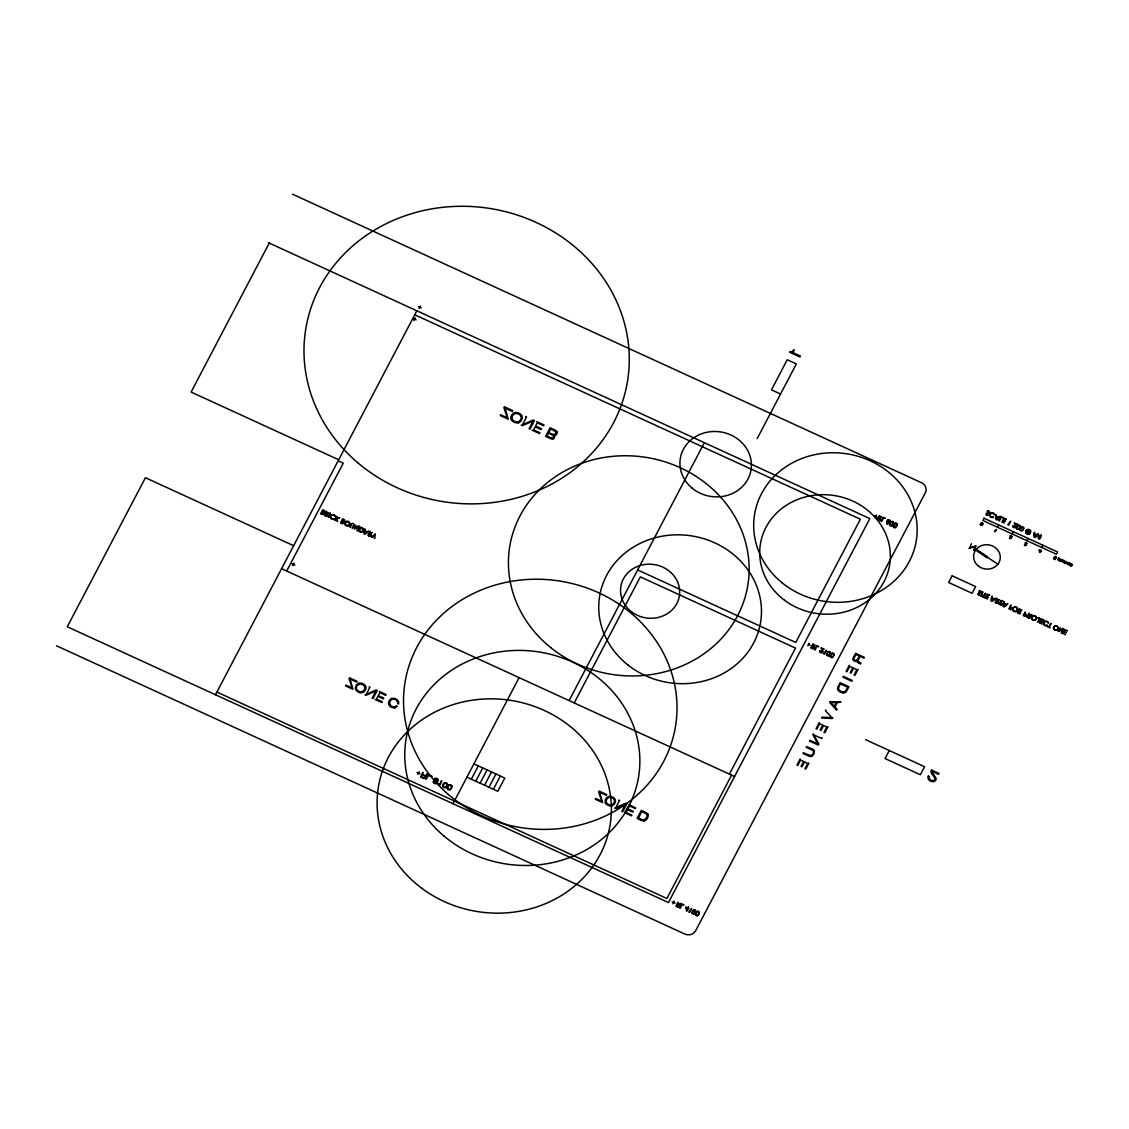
<?xml version="1.0" encoding="UTF-8"?>
<svg xmlns="http://www.w3.org/2000/svg" width="1129" height="1129" viewBox="0 0 1129 1129"><rect width="100%" height="100%" fill="white"/><g stroke="black" fill="none" stroke-linecap="round" stroke-linejoin="round"><path stroke-width="1.5" d="M1028.928 531.378L1028.928 531.449A1.948 1.764 8.9 0 1 1028.745 532.154L1027.291 531.745L1028.533 530.785M1039.992 618.861L1039.978 618.932A4.883 4.46 8.9 0 1 1039.753 619.412L1039.724 619.482M1026.007 545.124L1025.993 544.982A1.524 1.397 8.9 0 0 1025.372 544.46L1025.555 544.263A2.484 2.258 8.9 0 0 1026.261 544.46C1028.138 542.654 1023.495 543.628 1025.372 542.851A1.637 1.496 8.9 0 1 1026.967 543.571L1026.063 544.63M1016.848 527.723L1017.469 528.838L1018.753 528.527A3.232 2.95 8.9 0 0 1019.713 526.551M343.399 522.445L343.371 522.318A2.95 2.681 8.9 0 0 343.145 521.866M1019.783 526.509L1018.626 525.31A1.538 1.397 8.9 0 0 1017.892 525.691A3.316 3.02 8.9 0 0 1017.398 526.424L1017.13 526.89A3.316 3.02 8.9 0 0 1016.806 527.709M995.002 531.773L996.568 529.43L995.256 531.194L994.381 530.799L995.016 531.505M1026.303 545.293C1025.019 546.337 1022.775 544.404 1025.951 545.279M890.216 524.336L891.458 525.521M934.897 778.756L934.897 778.7A2.159 1.962 8.9 0 0 934.671 777.825M1054.147 557.797L1055.206 559.603L1053.526 558.841L1054.303 557.373M344.162 520.977L343.089 521.485M350.893 524.717A3.006 2.738 8.9 0 1 351.401 523.912A1.552 1.411 8.9 0 1 354.125 525.098A4.572 4.163 8.9 0 1 353.786 526.058L352.107 528.217L353.433 525.677M829.815 654.1L829.702 654.312A4.135 3.768 8.9 0 1 829.166 655.159A1.891 1.722 8.9 0 1 828.672 655.413L828.63 655.441M269.238 243.088L191.111 392.059L338.714 459.771L416.841 310.785M215.484 694.744L338.15 460.83L343.258 463.172L286.695 571.034M419.085 308.556L420.482 305.917M413.891 320.523L415.303 317.828M292.721 565.714L294.119 563.075M334.861 520.3L336.95 516.306L336.414 518.366L339.871 517.646L336.456 518.874L337.656 521.584L336.061 519.044L335.285 520.497M350.851 524.703L350.046 527.271L351.373 524.759M417.815 774.452L419.198 771.813M452.997 803.707L519.1 677.654M471.357 779.165L478.301 765.899M475.775 781.183L482.732 767.932M480.135 783.187L487.093 769.936M484.553 785.219L491.51 771.954M488.984 787.238L495.927 773.986M493.401 789.27L500.359 776.018M569.115 700.587L704.355 442.695M574.224 702.93L640.326 576.877L795.508 648.074L729.405 774.127M757.164 438.631L796.354 363.919L787.252 359.742L771.474 389.858L780.562 394.021M731.592 775.129L666.9 898.486L216.895 692.049M807.842 645.774L809.225 643.135M875.003 517.703L876.386 515.064M672.912 903.821L674.295 901.182M881.128 521.344L883.217 517.364L885.334 518.338L883.457 517.957L881.566 521.542M814.588 649.711L816.676 645.717L818.793 646.691L816.902 646.31L815.025 649.909M679.785 907.942L681.874 903.962L683.991 904.922L682.099 904.555L680.208 908.139M824.424 654.227L826.513 650.233L823.549 653.818M689.621 912.458L691.71 908.478L688.746 912.063M800.193 758.928L796.975 765.053L797.78 765.42L800.588 760.085L803.636 761.482L801.04 766.422L801.915 766.831L804.511 761.892L807.743 763.373L804.949 768.708L805.753 769.075L808.971 762.95M813.416 733.709L812.88 734.711L817.848 743.969L809.945 740.328L809.549 741.061L818.342 745.098L818.864 744.082L813.868 734.894L821.785 738.521L822.194 737.731M819.245 722.588L816.041 728.699L816.846 729.08L819.64 723.745L822.702 725.143L820.106 730.082L820.981 730.477L823.563 725.538L826.809 727.02L824.001 732.368L824.819 732.735L828.023 726.61M825.906 709.887L825.468 710.734L831.819 717.621L822.11 717.141L821.63 718.03L832.299 718.467L832.835 717.451M849.318 665.235L846.115 671.346L846.919 671.727L849.728 666.392L852.776 667.789L850.179 672.729L851.054 673.124L853.651 668.185L856.883 669.666L854.088 675.015L854.893 675.382L858.111 669.257M998.911 520.681L1000.971 516.743L1003.088 517.717L1001.24 517.28L999.348 520.878M997.556 527.229L998.742 524.985M1001.903 522.05L1003.963 518.112L1006.447 519.255L1004.189 518.705L1003.399 520.229L1005.459 521.175L1003.187 520.624L1002.538 521.852L1004.387 523.193M889.271 750.517L885.051 758.561L920.361 774.748L924.58 766.718L865.604 739.664M1008.62 525.126L1010.695 521.203L1007.76 524.731M1012.261 533.975L1013.433 531.731M985.01 598.003L987.113 594.009L989.667 595.181L987.339 594.602L986.506 596.168L988.425 597.537L986.309 596.564L985.659 597.805L987.565 599.174M1029.436 531.265L1028.646 532.789A1.891 1.722 8.9 0 1 1028.124 532.902L1026.924 532.041A1.708 1.552 8.9 0 1 1027.686 530.32L1028.674 530.503M1026.953 540.72L1028.138 538.477M998.911 604.368L1001 600.374L1003.483 601.517L1001.225 600.967L1000.407 602.547L1002.256 603.888L1000.195 602.942L999.546 604.17L1001.395 605.511M1008.874 608.94L1010.963 604.946L1010.37 607.12L1012.106 607.91L1010.159 607.515L1009.509 608.743L1011.048 609.942M1041.714 547.494L1042.886 545.236M928.433 776.159L929.463 776.554A3.105 2.822 8.9 0 0 929.209 778.714M931.496 770.034L939.003 773.407L938.495 774.367L932.145 771.446A2.498 2.272 8.9 0 0 932.526 772.843A19.108 17.401 8.9 0 0 933.584 774.522L934.276 775.496A10.994 10.006 8.9 0 1 935.955 778.079A3.091 2.822 8.9 0 1 935.715 779.984M1058.042 559.645C1060.568 555.101 1056.462 559.97 1059.214 560.323M1065.649 561.819C1065.522 564.683 1063.137 563.54 1065.522 561.466M1066.171 563.456L1066.722 561.678L1066.383 563.498M1039.174 619.496L1037.763 622.192L1039.611 619.694M1039.442 622.968L1041.531 618.974L1044.029 620.117L1041.771 619.567L1040.938 621.148L1042.998 622.093L1040.74 621.543L1040.091 622.771L1041.996 624.139M1062.798 633.679L1064.887 629.686L1067.441 630.857L1065.113 630.278L1064.294 631.859L1066.411 632.833L1064.082 632.254L1063.433 633.482L1065.353 634.851M896.243 525.973L896.398 525.662A4.135 3.768 8.9 0 0 896.779 524.759M1020.926 528.033L1020.715 528.443A3.316 3.02 8.9 0 0 1020.348 529.332L1021.011 530.461L1022.295 530.15A3.232 2.95 8.9 0 0 1023.269 528.174L1022.168 526.933A1.538 1.397 8.9 0 0 1021.449 527.314A3.316 3.02 8.9 0 0 1020.955 528.047M628.416 806.12L624.605 812.668L631.506 815.83L631.901 815.11L626.045 812.414L627.512 809.606L632.932 812.104L633.313 811.37L627.893 808.886L629.46 805.908L635.317 808.59L635.698 807.856L628.909 804.751M322.95 513.695L322.527 513.991A1.454 1.312 8.9 0 1 321.807 513.808L322.301 512.524A2.484 2.258 8.9 0 1 322.809 512.792L322.908 512.933M1011.076 538.42C1008.507 537.122 1009.199 539.606 1011.485 538.096A2.286 2.075 8.9 0 0 1010.977 537.263M342.835 522.769L342.482 523.052A1.806 1.651 8.9 0 1 341.607 522.882L342.172 521.626A2.343 2.131 8.9 0 1 342.666 521.908M426.804 775.002L426.423 775.552A1.962 1.792 8.9 0 1 426.014 776.032M1072.395 565.121C1072.832 563.357 1068.782 563.583 1072.113 564.5M980.649 592.415L980.536 592.527A3.077 2.794 8.9 0 1 979.351 592.866L979.083 592.951M987.042 557.599L987.635 556.907L977.164 549.936L976.627 550.656L987.042 557.599L976.895 550.289M829.434 655.469L830.634 652.745L828.841 651.475A2.3 2.089 8.9 0 0 828.009 651.885M988.905 512.665L988.637 512.834A5.518 5.024 8.9 0 1 987.607 513.06A8.101 7.381 8.9 0 1 987.155 513.173L986.802 513.258M324.432 512.524L324.489 512.467A1.496 1.369 8.9 0 0 324.884 511.141M344.303 521.626L344.359 521.584A1.552 1.411 8.9 0 0 343.809 519.368M322.922 514.302L322.372 514.415A2.159 1.962 8.9 0 1 321.61 514.203L321.596 514.217M645.28 819.4L642.895 819.936L638.379 818.073L641.766 811.624L644.631 812.936A7.042 6.407 8.9 0 1 645.83 813.586A2.653 2.413 8.9 0 1 646.748 814.503M427.355 774.339L426.818 774.057A2.794 2.54 8.9 0 0 426.325 774.734L425.393 775.679A1.623 1.468 8.9 0 1 424.744 775.51L422.429 774.48L422.966 772.292L420.524 776.95L422.952 778.064M1059.51 560.591L1059.722 560.421A1.581 1.439 8.9 0 0 1059.919 560.859L1059.99 560.958A1.665 1.524 8.9 0 0 1060.385 561.198L1062.29 559.645L1060.554 561.014L1060.3 558.742L1059.383 560.28M1054.74 556.71L1054.867 556.357A1.524 1.383 8.9 0 1 1056.349 557.133L1055.855 558.446A1.623 1.482 8.9 0 1 1054.782 558.375M997.556 602.9L997.302 602.971A1.806 1.651 8.9 0 1 996.441 602.731L995.679 602.406L996.399 601.051L997.302 601.475A2.427 2.216 8.9 0 1 997.81 601.757M371.413 537.065L375.364 533.932L374.645 538.547L373.882 536.176L371.907 537.291M1014.788 527.285L1012.953 525.578A2.272 2.06 8.9 0 0 1012.84 526.749M856.572 660.394L857.024 660.07A5.758 5.25 8.9 0 0 857.786 658.941L859.324 656.02L855.965 654.481L854.47 657.346A5.871 5.349 8.9 0 0 853.919 658.743L853.961 659.195A1.863 1.693 8.9 0 0 856.53 660.31M888.029 523.856L886.702 522.798L888.34 522.769M832.172 657.064L832.228 657.05A1.891 1.722 8.9 0 0 832.694 656.768A3.486 3.175 8.9 0 0 833.71 654.735M1029.352 615.686L1031.878 614.557L1028.547 615.319L1029.083 613.259L1026.995 617.253L1027.856 617.648A7.282 6.633 8.9 0 0 1028.491 617.902L1028.674 617.972M1026.162 533.015A2.526 2.3 8.9 0 0 1028.082 534.2L1028.985 534.059M978.462 593.092L977.714 594.263L978.97 595.181A3.881 3.542 8.9 0 0 979.577 595.039L979.662 594.503A2.018 1.835 8.9 0 1 979.026 594.715L978.899 594.715M353.913 529.035L358.429 527.356C352.629 538.067 365.923 519.834 354.718 528.231L355.875 524.999M435.78 783.103L436.373 781.889A3.204 2.907 8.9 0 0 435.3 781.183L435.427 780.647A5.066 4.615 8.9 0 0 436.923 781.197L437.304 779.349L434.157 779.236A2.484 2.258 8.9 0 1 435.286 778.234A2.695 2.456 8.9 0 1 438.123 779.617A1.651 1.51 8.9 0 1 437.572 781.522A1.566 1.439 8.9 0 1 436.528 781.48L436.965 782.129A1.496 1.369 8.9 0 1 435.907 783.653A2.258 2.046 8.9 0 1 433.48 782.312M978.688 593.515L979.577 593.346A5.292 4.826 8.9 0 0 980.692 593.035L981.284 591.667L979.831 590.735A2.413 2.202 8.9 0 0 978.758 591.088L980.678 591.54M694.123 910.157L695.393 911.244A4.488 4.093 8.9 0 1 694.462 913.22L692.529 913.234M333.916 518.733L334.184 519.086A1.863 1.693 8.9 0 1 333.041 519.326A2.681 2.441 8.9 0 1 330.487 517.689A2.667 2.427 8.9 0 1 331.827 514.725A2.611 2.385 8.9 0 1 333.972 514.909A3.472 3.161 8.9 0 1 335.031 515.558A3.274 2.978 8.9 0 1 335.567 516.532L335.073 516.63A2.244 2.046 8.9 0 0 330.868 516.024A2.498 2.272 8.9 0 0 330.783 517.026A2.893 2.639 8.9 0 0 331.079 517.858L331.136 517.957A2.216 2.018 8.9 0 0 332.97 518.86M888.015 520.314C885.729 523.136 892.432 521.626 888.551 520.257M1054.895 556.668L1056.095 557.754L1054.458 557.825M1072.169 565.29L1070.673 564.994M693.615 914.194L692.176 913.488A3.274 2.992 8.9 0 1 694.194 909.833M695.732 915.167L697.214 915.802M697.115 915.831L697.157 915.817A3.232 2.95 8.9 0 0 699.176 912.98M1018.471 524.914L1020.037 525.634A1.806 1.651 8.9 0 1 1020.277 526.566M987.071 513.639L987.903 513.54A5.292 4.826 8.9 0 0 989.004 513.229L989.089 513.145A2.639 2.399 8.9 0 0 989.597 512.721L989.639 511.804A1.595 1.454 8.9 0 0 988.058 510.858A2.357 2.145 8.9 0 0 987.071 511.268L988.623 511.423M832.553 653.536L831.875 653.874A3.302 3.006 8.9 0 0 830.859 655.907A1.538 1.397 8.9 0 0 830.888 656.626L832.002 657.149M828.418 655.526L827.388 655.074A1.538 1.397 8.9 0 1 827.247 654.27M323.825 512.792L323.783 512.792A2.244 2.046 8.9 0 1 323.275 512.764A2.95 2.681 8.9 0 1 323.501 513.201L323.529 513.328A1.651 1.51 8.9 0 1 323.035 514.372M1059.298 560.647L1058.847 560.506A2.131 1.933 8.9 0 1 1058.24 560.167L1058.155 559.984M1071.308 565.883L1070.461 565.573M424.292 777.853L425.04 776.54M987.24 514.88L987.325 514.88A1.962 1.792 8.9 0 0 987.974 514.669L988.157 515.12A2.738 2.484 8.9 0 1 987.325 515.374M1071.633 564.98L1070.984 564.754A3.542 3.232 8.9 0 0 1070.334 564.655L1070.306 565.798L1071.647 565.685M1038.736 617.69L1039.978 618.706M1019.614 613.259L1019.656 613.259A2.484 2.258 8.9 0 1 1018.908 613.075L1018.16 612.722L1018.88 611.368L1019.783 611.791A1.948 1.778 8.9 0 1 1020.207 612.017M323.176 512.368L324.192 511.112A2.639 2.399 8.9 0 0 323.473 510.618L322.344 512.044A5.278 4.812 8.9 0 0 322.852 512.241L322.908 512.27M996.935 603.394L998.276 602.914L998.177 601.517A3.81 3.472 8.9 0 0 997.415 601.023L999.377 599.64C992.814 604.579 1001.268 592.598 995.044 602.604L995.919 602.999A7.282 6.633 8.9 0 0 996.54 603.253L996.724 603.309M1028.886 618.057L1029.69 618A1.482 1.355 8.9 0 0 1030.311 617.408M677.809 906.982L678.614 906.926A1.425 1.298 8.9 0 0 679.221 906.319M1025.146 616.321L1026.487 615.7L1026.205 614.331A4.022 3.669 8.9 0 0 1025.527 613.95C1024.779 610.916 1026.021 611.382 1023.184 615.517L1024.059 615.912A7.988 7.268 8.9 0 0 1024.723 616.18L1024.892 616.236M359.812 692.529L359.036 692.275A8.453 7.691 8.9 0 1 357.992 691.795L357.752 691.668A4.841 4.403 8.9 0 1 355.536 689.17M342.793 521.386L342.75 521.372A4.714 4.29 8.9 0 1 342.2 521.161L343.343 519.735A1.806 1.651 8.9 0 1 343.978 520.144L344.218 520.723M1019.205 613.626L1019.092 613.583A7.282 6.633 8.9 0 1 1018.4 613.315L1017.525 612.906C1023.749 602.914 1015.296 614.896 1021.858 609.956L1019.826 611.325A3.105 2.822 8.9 0 1 1020.644 611.833L1020.221 613.654A1.538 1.397 8.9 0 1 1019.416 613.724M812.287 648.611L812.231 648.596A7.282 6.633 8.9 0 1 811.596 648.342L810.721 647.933C816.944 637.941 808.491 649.923 815.053 644.984L813.092 646.381A3.81 3.472 8.9 0 1 813.826 646.818L813.896 646.889A1.609 1.468 8.9 0 1 814.108 647.439L813.473 648.667A1.538 1.397 8.9 0 1 812.626 648.752M608.658 805.541L608.926 805.64A5.095 4.643 8.9 0 0 612.13 805.866M369.056 535.993L369.141 536.021A3.951 3.599 8.9 0 0 369.818 536.289A1.538 1.397 8.9 0 0 370.622 536.219L371.173 534.582A2.202 2.004 8.9 0 0 370.284 533.918L372.26 532.507C365.683 537.446 374.136 525.465 367.927 535.471L368.887 535.908M677.047 906.7L675.918 906.178L678.007 902.184L677.471 904.244L680.815 903.468L678.289 904.611A3.105 2.822 8.9 0 1 679.093 905.119L679.122 905.162M369.423 535.668L368.562 535.273L369.268 533.932L370.016 534.271A1.524 1.397 8.9 0 1 370.594 534.666L370.834 534.977M292.496 194.174L921.476 482.718A7.917 7.197 8.9 0 1 925.625 487.051A8.143 7.409 8.9 0 1 925.357 492.724L695.633 930.762A8.143 7.423 8.9 0 1 684.795 934.022L56.45 645.76M1010.201 535.682L1012.318 536.656L1010.399 536.049M1064.337 561.353C1065.635 559.815 1060.371 559.871 1062.742 562.355C1066.665 563.315 1060.696 559.292 1064.266 560.901M1069.699 563.808C1070.786 561.268 1064.76 564.048 1069.163 564.966A1.722 1.566 8.9 0 0 1069.883 564.246L1067.935 563.343L1069.629 563.357M971.377 543.726L969.698 548.115L976.105 545.9L973.664 550.557L975.371 546.111L968.922 548.384M418.28 306.58L421.202 307.921M874.185 515.727L877.177 517.096M268.617 242.791L869.824 518.606L668.467 902.551L67.274 626.75L145.429 477.722L293.639 545.716M414.738 314.779L860.383 519.213L795.747 642.457L637.631 569.933M413.101 318.491L416.093 319.86M1060.216 627.555L1059.087 630.73C1070.221 622.573 1056.984 640.51 1062.798 629.841L1058.127 631.534M982.047 596.14L983.049 596.606L985.363 593.205L983.486 596.804L984.276 597.65L981.835 596.535M1047.811 626.313L1048.799 626.778L1051.127 623.377L1049.236 626.976L1050.026 627.823L1047.599 626.708M504.338 406.75L512.749 410.617L512.298 411.45L505.143 408.162L508.233 419.212L500.203 415.514L500.613 414.738L507.274 417.786L503.901 407.597M525.634 416.53L526.566 416.954L522.529 424.645L533.17 419.988L534.483 420.581L529.967 429.175L529.035 428.752L533.1 420.99L522.374 425.689L521.132 425.125M536.712 421.611L544.065 424.984L543.656 425.76L537.305 422.853L535.626 426.056L541.483 428.738L541.059 429.528L535.217 426.847L533.622 429.881L539.972 432.788L539.563 433.578L532.211 430.205M554.212 430.685L550.67 429.048L548.948 432.308C549.922 434.086 557.006 436.062 555.877 431.927A1.637 1.496 8.9 0 0 555.567 431.518A5.363 4.883 8.9 0 0 554.198 430.699M551.898 434.637L548.539 433.099L547.015 436.02L550.43 437.586M550.275 438.489L545.603 436.344L550.105 427.75L554.72 429.867A8.312 7.564 8.9 0 1 555.877 430.488L556.738 431.278A1.863 1.693 8.9 0 1 556.95 431.659M808.547 644.433L810.043 645.111M343.795 519.453L342.553 518.874L340.464 522.868L341.466 523.334A2.159 1.962 8.9 0 0 342.186 523.574M321.469 514.161L320.594 513.751L322.682 509.772L323.924 510.336A1.877 1.708 8.9 0 1 324.827 511.155M812.273 749.134L806.67 746.565L806.261 747.356L811.68 749.839A3.105 2.837 8.9 0 1 813.473 751.42A1.891 1.722 8.9 0 1 813.515 752.21L813.459 752.634A6.421 5.857 8.9 0 1 812.824 754.073L811.906 755.174A1.806 1.637 8.9 0 1 811.285 755.442M808.872 755.174L803.453 752.69L803.044 753.48L809.465 756.359A3.345 3.048 8.9 0 0 811.497 756.402M291.917 563.738L294.838 565.079M281.587 568.691L734.584 776.498M599.076 791.062L606.739 794.576L606.329 795.366L599.725 792.332L602.561 802.55L595.209 799.177L595.59 798.457L601.757 801.28L598.666 791.852M618.692 800.066L619.567 800.461L615.827 807.588L625.664 803.255L626.849 803.806L622.672 811.779L621.797 811.384L625.537 804.243L615.63 808.547L614.515 808.039M644.476 811.892L641.3 810.424L637.123 818.412L640.298 819.866M349.454 677.795L357.103 681.309L356.693 682.099L350.089 679.065L352.925 689.283L345.573 685.91L345.982 685.134L352.149 687.956L349.03 678.585M369.07 686.799L369.931 687.194L366.191 694.335L376.042 690.002L377.227 690.539L373.036 698.512L372.161 698.117L375.943 690.92L366.008 695.281L364.879 694.772M379.273 691.484L386.062 694.589L385.681 695.323L379.824 692.641L378.3 695.563L383.719 698.047L383.296 698.837L377.89 696.353L376.437 699.105L382.294 701.786L381.884 702.577L375.096 699.458M396.279 705.907L397.154 706.302A3.74 3.415 8.9 0 1 394.769 707.812M473.884 763.867L504.776 778.05L497.818 791.302L466.94 777.133M428.314 774.748L432.125 776.484L428.639 775.454L425.873 779.405M417.024 772.419L419.946 773.76M672.15 901.873L675.071 903.214M1029.338 529.967L1029.394 529.995A2.639 2.399 8.9 0 0 1028.11 529.642A2.343 2.145 8.9 0 0 1026.36 532.902A2.724 2.484 8.9 0 0 1028.872 534.059A1.778 1.623 8.9 0 0 1030.212 532.253L1030.227 532.253A2.103 1.919 8.9 0 0 1030.057 531.604L1029.662 530.884M858.379 662.695L859.282 663.175M391.057 706.966L390.38 706.556A4.304 3.923 8.9 0 1 388.771 704.567A4.206 3.824 8.9 0 1 388.616 702.365L388.912 701.434A5.955 5.419 8.9 0 1 391.876 698.286M363.101 684.795L362.903 684.682A4.474 4.079 8.9 0 0 356.425 689.17M858.816 661.848L859.945 662.511A6.788 6.181 8.9 0 1 860.99 663.132L860.552 664.035A6.082 5.546 8.9 0 0 859.268 663.203M976.26 549.865L997.824 564.147M425.21 776.103L425.633 776.794A1.482 1.355 8.9 0 1 424.476 778.29L424.264 778.403A2.893 2.625 8.9 0 1 422.966 778.036M348.988 522.529L349.341 523.39A1.905 1.736 8.9 0 1 348.438 525.112M896.92 523.729L896.99 523.814A1.919 1.75 8.9 0 1 897.188 524.745M889.948 525.281L889.906 525.239A3.556 3.232 8.9 0 1 891.924 521.542M893.406 522.148L893.434 522.191A1.919 1.75 8.9 0 1 893.646 523.122M893.462 526.862L893.491 526.904A3.556 3.232 8.9 0 1 895.466 523.179M1010.257 536.755L1010.864 537.517M933.768 776.442L931.778 773.732M1011.005 537.235L1010.709 536.839A3.302 3.006 8.9 0 1 1010.427 536.416M1020.15 530.348L1021.632 530.969A1.439 1.298 8.9 0 0 1022.535 530.531A4.488 4.093 8.9 0 0 1023.735 528.174M696.113 914.899L698.047 914.871A4.488 4.093 8.9 0 0 698.978 912.98L697.75 911.766A1.693 1.552 8.9 0 0 697.045 912.091M931.608 773.464L931.566 773.407A4.657 4.234 8.9 0 1 931.242 772.857A4.699 4.276 8.9 0 1 931.044 771.375A3.796 3.458 8.9 0 1 931.524 770.049M833.611 654.016L833.625 654.058A2.568 2.343 8.9 0 1 833.724 654.735M1012.967 610.563L1013.009 610.634A3.373 3.077 8.9 0 1 1012.558 609.477A2.71 2.47 8.9 0 1 1015.945 606.908A2.71 2.47 8.9 0 1 1017.469 610.775A2.71 2.47 8.9 0 1 1013.023 610.62M1047.204 625.268L1047.359 625.692A3.288 2.992 8.9 0 1 1046.23 625.932A2.893 2.639 8.9 0 1 1043.436 622.404M1012.981 526.721A1.538 1.397 8.9 0 0 1015.973 526.354A5.546 5.052 8.9 0 0 1015.705 525.549L1015.056 523.63L1017.285 524.223L1014.308 522.854L1015.296 525.804M880.168 519.086L879.957 518.719A1.948 1.778 8.9 0 0 879.519 518.465L878.616 518.042L877.91 519.382L878.828 519.806A2.329 2.117 8.9 0 0 879.364 520.003M1038.031 618.142L1038.003 617.775A1.693 1.538 8.9 0 1 1038.736 617.676M370.016 535.894A2.329 2.117 8.9 0 1 369.493 535.682M362 531.42A1.425 1.298 8.9 0 1 360.843 531.604A5.772 5.264 8.9 0 1 359.756 531.209L359.093 530.926L361.28 527.963A6.308 5.744 8.9 0 1 362.536 528.668A1.919 1.75 8.9 0 1 363.016 529.515M362.959 529.529A2.159 1.962 8.9 0 1 362.042 531.477M363.51 529.614A2.413 2.187 8.9 0 0 363.115 528.584A3.133 2.851 8.9 0 0 361.972 527.822L360.546 527.13L358.457 531.124L359.389 531.547A8.016 7.296 8.9 0 0 360.885 532.112M363.482 529.614A2.724 2.47 8.9 0 1 360.885 532.253M353.603 525.295A2.893 2.639 8.9 0 1 353.419 525.662M348.494 525.197A2.075 1.891 8.9 0 1 345.573 524.265A2.075 1.891 8.9 0 1 346.786 521.725M346.772 521.979A1.905 1.736 8.9 0 1 348.988 522.685M348.226 525.902A2.837 2.583 8.9 0 1 345.164 524.816A2.667 2.427 8.9 0 1 344.74 523.715A2.554 2.329 8.9 0 1 346.772 521.245A2.554 2.329 8.9 0 1 349.722 522.967A2.554 2.329 8.9 0 1 348.184 525.761M343.357 522.487A1.468 1.327 8.9 0 1 342.256 523.729M333.845 518.747A2.71 2.456 8.9 0 1 332.97 518.903M326.436 515.897A2.427 2.216 8.9 0 1 325.886 515.685L324.969 515.276L325.674 513.935L326.422 514.274A1.524 1.397 8.9 0 1 327.001 514.669M1055.107 626.129A2.117 1.933 8.9 0 1 1056.97 629.615L1056.913 629.643A2.441 2.23 8.9 0 1 1056.01 629.911A2.117 1.933 8.9 0 1 1054.049 629.036A2.075 1.891 8.9 0 1 1053.794 628.077M1055.135 626.172A1.891 1.722 8.9 0 0 1053.978 627.117A1.891 1.722 8.9 0 0 1053.724 628.077M1056.659 630.25A2.794 2.554 8.9 0 1 1053.71 629.262M1056.631 630.194A2.47 2.258 8.9 0 0 1058.169 627.272A2.71 2.47 8.9 0 0 1054.909 625.748M1053.823 629.22A2.47 2.258 8.9 0 1 1055.008 625.889M1043.732 622.488A2.766 2.512 8.9 0 1 1045.031 621.26A2.639 2.413 8.9 0 1 1047.19 621.458A2.695 2.456 8.9 0 1 1048.234 622.15A2.145 1.948 8.9 0 1 1048.714 623.109L1048.291 623.194A2.484 2.258 8.9 0 0 1045.383 621.613A2.159 1.962 8.9 0 0 1044.099 623.645M1047.204 625.268A2.159 1.962 8.9 0 1 1046.244 625.452M1044.396 624.563A1.806 1.651 8.9 0 1 1044.015 623.66M1046.244 625.395A2.343 2.131 8.9 0 1 1044.367 624.577M1039.484 618.833A2.244 2.046 8.9 0 1 1039.287 619.256M1032.231 619.059A2.202 2.004 8.9 0 0 1034.206 619.962A1.454 1.327 8.9 0 0 1035.18 619.609A2.131 1.933 8.9 0 0 1036.083 617.873A2.075 1.891 8.9 0 0 1035.646 616.97A1.976 1.792 8.9 0 0 1033.374 616.265A1.891 1.722 8.9 0 0 1032.188 617.126A1.891 1.722 8.9 0 0 1031.92 618.071A2.075 1.891 8.9 0 0 1032.273 619.031M1033.106 615.63A2.724 2.484 8.9 0 0 1031.525 618.127A3.373 3.077 8.9 0 0 1031.821 619.144L1031.878 619.285A2.935 2.667 8.9 0 0 1034.912 620.244A2.583 2.357 8.9 0 0 1036.478 617.281M1033.134 615.644A2.738 2.484 8.9 0 1 1036.478 617.281M1029.126 617.619A1.524 1.397 8.9 0 1 1028.448 617.422L1027.63 617.055L1028.336 615.714L1029.253 616.138A2.343 2.131 8.9 0 1 1029.761 616.406M1029.408 615.559A1.962 1.792 8.9 0 1 1030.706 617.436M1025.33 615.869A1.637 1.482 8.9 0 1 1024.652 615.672L1023.834 615.319L1024.539 613.964L1025.457 614.388A2.427 2.216 8.9 0 1 1025.951 614.67M1017.215 609.223A2.131 1.933 8.9 0 1 1016.298 610.944A1.454 1.327 8.9 0 1 1015.324 611.198A1.962 1.792 8.9 0 1 1013.475 610.337A2.004 1.821 8.9 0 1 1013.122 609.491A2.131 1.948 8.9 0 1 1017.003 608.164L1016.947 608.362A2.441 2.23 8.9 0 1 1017.285 609.208M1029.465 529.91A2.752 2.512 8.9 0 1 1030.565 531.251L1030.833 531.42A3.161 2.879 8.9 0 0 1030.438 530.447A2.724 2.484 8.9 0 0 1028.096 529.416A3.218 2.921 8.9 0 0 1026.868 529.699A3.02 2.752 8.9 0 0 1025.626 531.914M1030.114 531.237A2.441 2.23 8.9 0 1 1030.41 532.084L1030.438 532.14A2.173 1.99 8.9 0 1 1030.212 533.156L1030.198 533.198A1.976 1.792 8.9 0 1 1029.817 533.749A2.004 1.821 8.9 0 1 1028.985 534.073M1026.063 533.057A3.218 2.921 8.9 0 1 1025.725 531.914M1020.051 530.263A3.288 2.992 8.9 0 1 1022.112 526.636L1023.58 527.257A1.806 1.651 8.9 0 1 1023.82 528.189M1016.467 528.64A3.345 3.048 8.9 0 1 1018.513 525.013M1020.193 526.551A4.488 4.093 8.9 0 1 1018.965 528.88A1.439 1.298 8.9 0 1 1016.58 528.668M1015.521 526.396A1.905 1.736 8.9 0 1 1014.9 527.412M992.363 517.096A2.216 2.018 8.9 0 1 990.528 516.193L990.514 516.193A2.893 2.639 8.9 0 1 990.133 515.276A2.032 1.849 8.9 0 1 991.587 513.413A2.23 2.032 8.9 0 1 994.353 514.852L994.889 514.796A3.429 3.119 8.9 0 0 994.409 513.808A3.937 3.599 8.9 0 0 993.379 513.116A2.639 2.413 8.9 0 0 991.191 512.919A2.597 2.357 8.9 0 0 989.794 515.953A2.681 2.441 8.9 0 0 992.433 517.534A1.863 1.693 8.9 0 0 993.562 517.322L993.308 516.927A1.919 1.75 8.9 0 1 992.363 517.138M987.24 515.417A2.258 2.046 8.9 0 1 986.224 514.951L986.111 513.864A1.468 1.341 8.9 0 1 986.619 513.286M896.228 525.959A4.036 3.669 8.9 0 1 895.706 526.791A1.764 1.609 8.9 0 1 895.001 527.144L893.773 525.959A3.486 3.175 8.9 0 1 894.888 523.912L896.624 524.068A2.568 2.343 8.9 0 1 896.722 524.745M895.495 522.953A2.385 2.159 8.9 0 1 897.047 523.616M896.934 524.745A3.81 3.472 8.9 0 1 895.114 527.737M894.874 527.751A2.385 2.159 8.9 0 1 893.378 527.003M890.287 524.336A3.486 3.175 8.9 0 1 891.346 522.29L893.067 522.431A2.568 2.343 8.9 0 1 893.166 523.108A4.135 3.768 8.9 0 1 892.841 524.025L892.686 524.35A2.978 2.71 8.9 0 1 891.529 525.634M892.009 521.302A2.385 2.159 8.9 0 1 893.519 522.05M893.392 523.122A3.81 3.472 8.9 0 1 891.557 526.1M891.402 526.1A2.385 2.159 8.9 0 1 889.85 525.437M890.259 520.921A1.454 1.327 8.9 0 1 888.664 522.6A1.439 1.312 8.9 0 1 888.975 523.207L887.041 524.209L886.717 522.177A1.439 1.312 8.9 0 1 887.422 521.993A1.679 1.524 8.9 0 1 886.957 521.245A1.778 1.609 8.9 0 1 887.888 519.792M887.958 519.919A1.665 1.524 8.9 0 1 890.146 520.949M880.027 520.413A1.425 1.298 8.9 0 0 880.422 518.592A4.093 3.726 8.9 0 0 879.632 518.013L881.608 516.616C875.031 521.556 883.485 509.574 877.261 519.58L878.475 520.13A3.951 3.599 8.9 0 0 879.152 520.398A1.538 1.397 8.9 0 0 879.957 520.328M832.567 653.282A1.806 1.651 8.9 0 1 833.809 653.86M830.365 656.866A3.923 3.57 8.9 0 1 831.692 653.649M831.565 653.508A2.3 2.089 8.9 0 1 832.383 653.112L834.176 654.312L833.047 657.05A1.454 1.327 8.9 0 1 832.059 657.544M832.059 657.558A1.693 1.538 8.9 0 1 830.492 656.838M827.317 654.27A3.302 3.006 8.9 0 1 828.361 652.28M829.843 654.016A4.135 3.768 8.9 0 0 830.238 653.112A2.568 2.343 8.9 0 0 830.097 652.421M829.025 651.659A1.806 1.651 8.9 0 1 830.267 652.223M826.823 655.229A3.923 3.57 8.9 0 1 828.15 652.026M829.363 655.512A1.454 1.327 8.9 0 1 828.503 655.907A1.693 1.538 8.9 0 1 826.936 655.215M822.745 651.278A4.022 3.655 8.9 0 0 822.589 650.671L821.884 648.596L824.156 649.147L821.093 647.75L822.124 650.657A3.824 3.486 8.9 0 1 822.237 651.066L820.981 652.266L819.781 650.558A2.117 1.933 8.9 0 0 819.739 651.715A1.581 1.439 8.9 0 0 822.914 651.292M812.852 648.3A1.806 1.651 8.9 0 1 812.118 648.074L811.37 647.75L812.076 646.395L812.979 646.818A2.427 2.216 8.9 0 1 813.487 647.1M812.245 749.204A3.881 3.542 8.9 0 1 814.489 751.11M814.164 751.194A5.038 4.587 8.9 0 1 811.455 756.289M811.314 755.541A3.105 2.837 8.9 0 1 808.914 755.118M838.522 688.859A5.885 5.363 8.9 0 1 838.649 687.73L838.649 687.646A15.764 14.352 8.9 0 1 839.482 685.797L840.47 683.878L847.696 687.194L846.609 689.283A13.83 12.588 8.9 0 1 845.734 690.708L845.565 690.906A5.885 5.363 8.9 0 1 844.675 691.682A4.064 3.697 8.9 0 1 843.038 691.964M838.551 688.859A4.064 3.697 8.9 0 0 839.299 690.242A7.084 6.449 8.9 0 0 843.038 691.908M846.157 691.654A13.28 12.094 8.9 0 0 847.385 689.636L848.937 686.728L840.159 682.692L838.635 685.613A13.28 12.094 8.9 0 0 837.704 687.773A4.46 4.064 8.9 0 0 837.69 689.311A2.992 2.724 8.9 0 0 838.678 690.849A6.294 5.73 8.9 0 0 842.968 692.769M846.129 691.64A4.657 4.234 8.9 0 1 844.958 692.571A3.246 2.95 8.9 0 1 842.954 692.839M858.59 662.06A1.849 1.679 8.9 0 1 858.435 659.816L860.143 656.386L863.939 658.136L864.348 657.346L855.57 653.324L853.566 657.134A5.01 4.558 8.9 0 0 852.917 659.534M858.393 662.652A3.105 2.837 8.9 0 1 857.264 661.82M857.236 661.792A1.905 1.736 8.9 0 1 857.391 660.705A2.568 2.343 8.9 0 1 855.994 661.425A2.653 2.413 8.9 0 1 853.101 659.505M695.901 914.829A4.177 3.81 8.9 0 1 697.143 912.19M695.845 915.083A3.274 2.992 8.9 0 1 697.736 911.47M697.708 911.174A2.018 1.835 8.9 0 1 699.232 912.006L699.246 912.063A2.484 2.272 8.9 0 1 699.401 912.966M692.345 913.206A4.177 3.81 8.9 0 1 693.601 910.567M693.488 910.454A1.693 1.552 8.9 0 1 694.123 910.172M694.137 909.692A1.538 1.397 8.9 0 1 695.718 910.44A1.919 1.75 8.9 0 1 695.845 911.343M695.605 911.343A3.655 3.331 8.9 0 1 693.799 914.377M678.021 906.601A1.948 1.778 8.9 0 1 677.541 906.418L676.567 905.98L677.273 904.639L678.176 905.049A1.496 1.369 8.9 0 1 678.952 905.613M679.263 905.148A1.835 1.665 8.9 0 1 679.404 906.375M677.809 906.996A3.951 3.599 8.9 0 1 677.132 906.714M791.796 351.768A2.399 2.187 8.9 0 1 790.074 351.444L789.637 352.262L799.911 356.976L800.419 356.03L792.939 352.601L794.35 349.905L793.01 350.399A3.175 2.893 8.9 0 1 791.81 351.768M552.349 438.123A3.937 3.585 8.9 0 1 550.472 437.544M553.464 435.822A1.806 1.651 8.9 0 1 552.335 437.981M551.883 434.693A4.177 3.81 8.9 0 1 553.591 435.752M557.034 431.631A2.935 2.681 8.9 0 1 556.738 433.988A2.568 2.343 8.9 0 1 555.651 435.046A2.441 2.23 8.9 0 1 553.887 435.117A2.611 2.385 8.9 0 1 554.664 436.373A2.441 2.216 8.9 0 1 552.787 438.871M552.815 439.068A4.135 3.768 8.9 0 1 550.317 438.419M518.042 421.653A4.587 4.177 8.9 0 1 512.114 416.432M515.036 413.666A4.587 4.177 8.9 0 1 520.822 416.319M515.007 413.553A4.389 4.008 8.9 0 0 512.82 415.43L512.679 415.613A7.959 7.24 8.9 0 0 512.256 416.474M518.112 421.837A4.572 4.163 8.9 0 0 520.497 419.734A4.939 4.502 8.9 0 0 521.062 416.305M518.578 422.853A6.393 5.814 8.9 0 0 521.739 419.409L521.937 419.184A5.476 4.996 8.9 0 0 522.05 416.036A5.617 5.109 8.9 0 0 519.509 413.482L519.255 413.327A9.187 8.369 8.9 0 0 518.366 412.932L517.505 412.664A5.278 4.812 8.9 0 0 514.598 412.635A5.617 5.109 8.9 0 0 511.874 414.879A6.393 5.814 8.9 0 0 510.957 419.353A5.377 4.897 8.9 0 0 513.13 421.625L513.639 421.936A9.187 8.369 8.9 0 0 514.514 422.359L515.078 422.571A5.476 4.996 8.9 0 0 518.521 422.768M646.903 814.475A4.629 4.22 8.9 0 1 645.153 819.047M644.334 821.079A8.891 8.086 8.9 0 1 640.326 819.809M644.419 812.033A8.284 7.55 8.9 0 1 647.933 814.08M647.707 814.277A4.008 3.655 8.9 0 1 648.145 816.084A8.411 7.663 8.9 0 1 646.07 820.007A4.502 4.093 8.9 0 1 644.349 820.825M608.87 797.229A4.53 4.121 8.9 0 1 612.454 798.034M608.968 797.54A4.417 4.022 8.9 0 0 606.372 802.352A4.248 3.867 8.9 0 0 612.807 804.215A4.248 3.867 8.9 0 0 612.765 798.005M612.045 805.669A5.659 5.151 8.9 0 0 615.249 799.671A5.603 5.109 8.9 0 0 608.531 796.58A5.532 5.038 8.9 0 0 605.426 802.634M608.686 805.457A5.955 5.433 8.9 0 1 605.13 802.747M396.42 706.048A3.951 3.599 8.9 0 1 390.041 704.2M394.769 707.911A5.532 5.038 8.9 0 1 391.128 706.881M391.989 698.541A5.095 4.629 8.9 0 1 398.269 701.165A4.826 4.389 8.9 0 1 398.551 704.002L397.577 703.579A3.613 3.288 8.9 0 0 397.366 701.264M397.196 701.335A4.008 3.655 8.9 0 0 392.342 699.303A4.558 4.149 8.9 0 0 389.999 701.575M389.674 704.298A4.488 4.079 8.9 0 1 389.942 701.546M356.609 689.127A3.867 3.528 8.9 0 0 358.302 690.934L358.5 691.061A4.629 4.206 8.9 0 0 362.155 691.767M363.143 684.738A4.248 3.867 8.9 0 1 362.07 691.484M359.77 692.74A4.996 4.544 8.9 0 0 365.33 690.031A7.903 7.197 8.9 0 0 365.584 689.537L365.683 689.297A4.883 4.46 8.9 0 0 365.768 686.376A5.603 5.109 8.9 0 0 358.909 683.327M355.579 689.156A4.488 4.093 8.9 0 1 355.607 686.968L355.96 686.023A9.088 8.284 8.9 0 1 356.355 685.303L356.792 684.668A4.488 4.093 8.9 0 1 358.867 683.214M447.31 788.409A4.079 3.712 8.9 0 1 449.074 784.923M449.032 784.867A1.849 1.693 8.9 0 1 450.499 784.782L450.612 784.838A2.173 1.976 8.9 0 1 452.066 786.193M451.925 786.221A4.079 3.712 8.9 0 1 450.048 789.665M450.118 789.764A2.117 1.919 8.9 0 1 448.34 789.75A2.216 2.018 8.9 0 1 447.155 788.423M442.709 786.292A4.079 3.712 8.9 0 1 444.459 782.806A1.933 1.764 8.9 0 1 447.239 784.091M447.282 784.076A3.909 3.556 8.9 0 1 445.419 787.52M445.461 787.576A2.06 1.877 8.9 0 1 442.54 786.32M433.282 782.369A2.752 2.512 8.9 0 1 433.522 780.972M435.653 783.455A2.018 1.835 8.9 0 1 433.762 781.127M424.292 777.937A2.568 2.329 8.9 0 1 423.093 777.514L421.258 776.738L422.19 774.931L424.067 775.792A2.286 2.089 8.9 0 1 425.068 776.456M426.833 775.002A5.589 5.095 8.9 0 1 427.341 774.325M425.887 776.173A1.849 1.679 8.9 0 1 425.21 776.089M935.687 779.97A3.345 3.048 8.9 0 1 933.641 781.677M933.584 781.48A4.474 4.064 8.9 0 1 928.179 776.075M933.189 780.576A3.514 3.189 8.9 0 1 929.393 778.643M934.812 778.798A2.95 2.681 8.9 0 1 933.316 780.831M933.739 776.47A7.691 7 8.9 0 1 934.685 777.825M327.749 515.134L327.128 516.179A1.538 1.397 8.9 0 1 326.225 516.292A3.951 3.599 8.9 0 1 325.547 516.009L324.333 515.473C330.557 505.467 322.09 517.449 328.666 512.51L326.634 513.878A1.99 1.806 8.9 0 1 327.438 514.429L327.749 515.134M364.907 529.134C360.207 541.228 373.05 527.172 367.25 531.886L365.387 531.025L364.907 529.134M982.766 523.729L981.793 525.366L980.664 524.858A2.385 2.173 8.9 0 1 981.524 523.094L982.766 523.785M992.024 596.267C987.282 608.206 1000.167 594.56 994.395 598.963L992.532 598.102L992.024 596.267M1004.048 601.785C999.363 613.781 1012.12 599.979 1006.419 604.467L1004.556 603.62L1004.048 601.785M992.518 598.582L992.49 600.388L994.014 599.259L992.518 598.582M1004.528 604.1L1004.514 605.892L1006.024 604.777L1004.528 604.1M980.325 524.533C983.853 528.4 982.95 518.846 980.339 524.392M451.459 786.504C450.965 791.683 445.052 788.31 449.271 785.332A1.538 1.411 8.9 0 1 451.431 786.334L451.459 786.504M443.104 785.784L443.768 787.054L445.306 787.139A4.234 3.867 8.9 0 0 446.759 784.218A1.538 1.411 8.9 0 0 444.671 783.244L443.118 785.699M439.294 784.98C439.068 788.352 444.643 774.466 439.689 784.147L437.996 783.851L439.28 785.036M1062.431 561.409L1064.139 561.889L1062.445 561.339M1067.78 563.865L1069.488 564.345L1067.794 563.794M330.162 513.201L328.497 517.378L330.162 513.201M687.73 908.252L686.855 909.932L686.418 907.645L687.73 908.252M688.408 906.954L687.914 907.914L685.797 906.94L686.7 911.258L688.902 908.365L688.408 906.954M830.238 701.631L829.759 702.534L836.631 710.212L837.069 709.365L834.952 707.064L837.252 702.69L840.936 702.012L830.238 701.631M843.462 676.412L843.024 677.245L851.802 681.281L852.24 680.434L843.462 676.412M836.208 702.619L834.289 706.274L830.69 702.393L836.208 702.619M952.156 575.818L948.642 582.493L972.125 593.261L975.625 586.586L952.156 575.818M984.036 518.239L982.865 520.497L1056.405 554.226L1057.591 551.982L984.036 518.239M982.752 592.005L981.087 596.197L982.752 592.005M1040.218 536.346L1039.329 538.039L1038.906 535.753L1040.218 536.346M1040.896 535.061L1040.416 535.95L1038.299 534.991C1037.678 543.67 1042.109 536.388 1040.896 535.061M1039.372 549.894C1038.624 555.905 1042.984 548.92 1040.867 550.585L1039.372 549.894M1040.74 550.811L1040.007 552.208L1039.499 550.232L1040.74 550.811M1000.096 516.348C993.153 527.187 996.639 509.377 996.371 516.235L998.304 517.124L1000.096 516.348M1038.341 533.89C1031.327 544.757 1034.785 526.89 1034.545 533.749L1036.478 534.638L1038.341 533.89M366.854 532.196L365.373 533.255L365.359 531.505L366.854 532.196M997.909 517.435L996.427 518.493L996.357 516.715L997.909 517.435M1036.083 534.948L1034.601 536.007L1034.587 534.257L1036.083 534.948M631.436 611.735A29.636 26.997 8.9 0 0 679.305 596.295A29.636 26.997 8.9 0 0 639.564 565.685A29.636 26.997 8.9 0 0 631.436 611.735M782.058 582.762A81.909 74.599 8.9 0 0 915.732 543.585A81.909 74.599 8.9 0 0 808.477 456.257A81.909 74.599 8.9 0 0 782.058 582.762M784.641 600.346A65.468 59.625 8.9 0 0 889.694 564.641A65.468 59.625 8.9 0 0 800.743 498.341A65.468 59.625 8.9 0 0 784.641 600.346M421.456 888.029A117.388 106.902 8.9 0 0 610.126 824.692A117.388 106.902 8.9 0 0 451.134 705.258A117.388 106.902 8.9 0 0 421.456 888.029M443.655 835.77A117.797 107.283 8.9 0 0 637.306 783.286A117.797 107.283 8.9 0 0 485.964 654.764A117.797 107.283 8.9 0 0 443.655 835.77M628.034 665.066A81.542 74.26 8.9 0 0 760.283 623.998A81.542 74.26 8.9 0 0 651.983 538.688A81.542 74.26 8.9 0 0 628.034 665.066M691.978 488.024A35.818 32.614 8.9 0 0 750.7 471.64A35.818 32.614 8.9 0 0 704.369 432.873A35.818 32.614 8.9 0 0 691.978 488.024M978.603 566.208A13.379 12.179 8.9 0 0 1000.153 559.123A13.379 12.179 8.9 0 0 982.145 545.406A13.379 12.179 8.9 0 0 978.603 566.208M448.425 794.534A137.018 124.783 8.9 0 0 673.928 734.217A137.018 124.783 8.9 0 0 498.453 584.159A137.018 124.783 8.9 0 0 448.425 794.534M550.896 647.736A120.62 109.852 8.9 0 0 747.2 588.675A120.62 109.852 8.9 0 0 588.237 461.154A120.62 109.852 8.9 0 0 550.896 647.736M357.653 462.636A162.985 148.435 8.9 0 0 625.692 390.338A162.985 148.435 8.9 0 0 416.559 212.252A162.985 148.435 8.9 0 0 357.653 462.636"/></g></svg>
